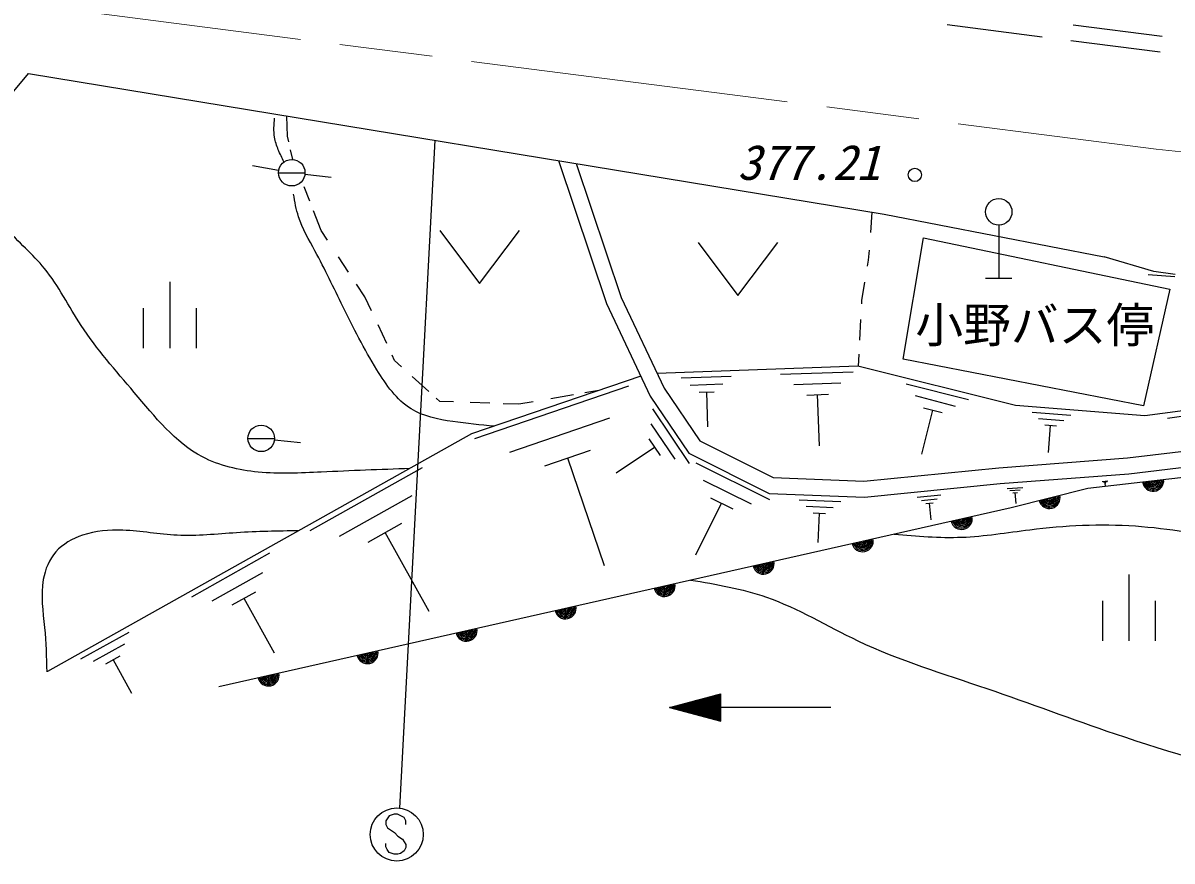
# Model space of a CAD drawing. Units: millimetres, scale not verified. Extents: x 40000 to 680000, y 20000 to 380000.
# Drawn here: x 493553 to 536869, y 235353 to 266938 of the extents above; entities that cross this region are included whole.
import ezdxf
from ezdxf.enums import TextEntityAlignment as Align

# ---------------------------------------------------------------- set-up
doc = ezdxf.new("R2010")
doc.units = ezdxf.units.MM
doc.header["$LTSCALE"] = 1000
doc.linetypes.add('CHAIN', pattern=[18.5, 12, -1.5, 3.5, -1.5])
for name, color, linetype, lineweight in [('M-BGD', 7, 'Continuous', 25), ('M-BMK', 2, 'CHAIN', 13), ('M-STR-HTXT', 7, 'Continuous', 13), ('M-STR-STRC', 7, 'Continuous', 25)]:
    doc.layers.add(name, color=color, linetype=linetype, lineweight=lineweight)
doc.styles.add('ＭＳ ゴシック', font='')
doc.styles.get('ＭＳ ゴシック').set_extended_font_data('MS Gothic')

msp = doc.modelspace()

# ---------------------------------------------------------------- linework, layer by layer
at = {"layer": 'M-BGD'}
for p, q in [((528388, 266877), (531971, 266419)), ((533141, 266874), (536495, 266446)), ((533058, 266280), (536423, 265850)), ((490357, 260991), (493766, 265028)), ((493766, 265028), (526017, 259735)), ((503520, 262677), (503503, 263430)), ((503572, 262459), (503520, 262677)), ((503730, 261793), (503643, 262159)), ((513744, 261750), (515549, 256370)), ((514413, 261640), (516106, 256595)), ((503190, 261382), (502200, 261552)), ((503184, 261296), (504184, 261296)), ((504180, 261242), (505170, 261132)), ((504366, 260226), (504159, 260762)), ((504797, 259112), (504510, 259855)), ((525557, 259811), (525497, 259035)), ((526017, 259735), (534316, 258120)), ((505032, 258756), (504797, 259112)), ((509268, 259117), (510768, 257117)), ((510768, 257117), (512268, 259117)), ((530336, 259320), (530336, 257320)), ((519004, 258663), (520504, 256663)), ((520504, 256663), (522004, 258663)), ((526735, 254263), (527498, 258838)), ((527498, 258838), (536783, 256909)), ((525447, 258380), (525418, 258002)), ((505826, 257552), (505446, 258128)), ((525418, 258002), (525379, 257769)), ((536182, 257570), (534316, 258120)), ((529836, 257320), (530836, 257320)), ((536970, 257372), (535970, 257442)), ((536985, 257455), (536182, 257570)), ((499088, 257185), (499088, 254685)), ((506446, 256612), (506130, 257091)), ((525279, 257167), (525165, 256484)), ((536783, 256909), (535796, 252513)), ((506690, 256089), (506446, 256612)), ((516106, 256595), (517723, 253176)), ((525165, 256484), (525158, 256355)), ((498088, 256185), (498088, 254685)), ((500088, 254685), (500088, 256185)), ((515549, 256370), (517200, 252878)), ((525129, 255760), (525091, 254985)), ((507265, 254858), (506937, 255561)), ((507564, 254218), (507473, 254412)), ((525066, 254461), (525043, 253993)), ((507823, 253982), (507564, 254218)), ((525022, 253998), (517462, 253728)), ((530972, 252524), (525022, 253998)), ((535796, 252513), (526735, 254263)), ((508852, 253050), (508223, 253620)), ((516845, 253630), (510460, 251448)), ((518360, 253562), (520250, 253632)), ((522110, 253702), (524850, 253792)), ((510590, 251282), (516390, 253262)), ((515265, 253090), (514736, 252999)), ((517723, 253176), (519063, 251189)), ((518700, 253292), (519930, 253342)), ((519040, 253022), (519610, 253042)), ((519370, 251712), (519330, 253032)), ((522610, 253312), (524390, 253372)), ((526850, 253342), (529200, 252752)), ((509266, 252675), (509127, 252801)), ((509781, 252656), (509266, 252675)), ((511156, 252607), (510406, 252634)), ((512246, 252568), (511653, 252589)), ((512784, 252661), (512246, 252568)), ((514300, 252923), (513457, 252778)), ((517200, 252878), (518654, 250723)), ((523100, 252912), (523920, 252942)), ((523580, 251002), (523510, 252932)), ((527180, 252892), (528700, 252502)), ((541388, 252880), (535845, 252128)), ((517290, 252392), (518670, 250332)), ((527440, 250692), (527850, 252342)), ((527500, 252432), (528200, 252252)), ((535845, 252128), (530972, 252524)), ((531600, 252272), (533060, 252152)), ((536700, 252042), (537770, 252192)), ((511910, 250762), (515670, 252052)), ((517220, 251832), (518120, 250492)), ((531840, 252032), (532790, 251952)), ((532070, 251792), (532510, 251752)), ((532210, 250752), (532290, 251772)), ((510460, 251448), (494482, 242495)), ((502035, 251282), (503035, 251282)), ((517150, 251262), (517570, 250642)), ((503030, 251232), (504020, 251122)), ((513220, 250242), (514950, 250832)), ((515920, 249982), (517360, 250952)), ((519063, 251189), (521835, 249803)), ((535187, 250543), (540593, 251189)), ((515470, 246482), (514090, 250542)), ((518654, 250723), (521682, 249209)), ((530336, 250173), (535187, 250543)), ((535246, 249945), (540635, 250590)), ((504380, 247812), (508610, 250182)), ((518920, 250362), (521700, 248982)), ((525254, 249665), (530336, 250173)), ((530389, 249575), (535246, 249945)), ((533691, 249408), (538621, 249975)), ((519200, 249702), (521010, 248812)), ((521835, 249803), (525254, 249665)), ((525272, 249063), (530389, 249575)), ((534240, 249662), (534450, 249682)), ((534280, 249632), (534420, 249652)), ((534320, 249602), (534380, 249612)), ((534360, 249462), (534350, 249612)), ((505480, 247592), (508230, 249132)), ((521682, 249209), (525272, 249063)), ((527260, 249062), (528150, 249152)), ((530650, 249392), (531240, 249432)), ((530760, 249312), (531150, 249342)), ((530802, 248671), (533691, 249408)), ((530870, 249232), (531050, 249242)), ((530990, 248822), (530960, 249242)), ((500941, 241929), (530802, 248671)), ((518920, 246892), (519890, 248842)), ((519470, 249042), (520310, 248632)), ((522810, 248962), (524390, 248902)), ((523080, 248722), (524100, 248682)), ((527430, 248942), (528010, 249002)), ((527590, 248822), (527860, 248852)), ((527790, 248212), (527730, 248842)), ((523340, 248472), (523810, 248452)), ((523530, 247352), (523580, 248462)), ((506570, 247372), (507840, 248082)), ((508870, 244762), (507210, 247732)), ((499920, 245312), (502860, 246962)), ((500680, 245162), (502600, 246232)), ((535243, 246154), (535243, 243654)), ((501440, 245002), (502330, 245502)), ((503040, 243192), (501890, 245252)), ((534243, 245154), (534243, 243654)), ((536243, 243654), (536243, 245154)), ((495740, 242972), (497550, 243982)), ((496210, 242882), (497390, 243542)), ((496680, 242782), (497220, 243092)), ((497660, 241672), (496950, 242942)), ((517924, 241141), (519856, 241659)), ((518424, 241008), (518424, 241275)), ((518474, 240994), (518474, 241289)), ((518524, 240981), (518524, 241302)), ((518574, 240967), (518574, 241316)), ((518624, 240954), (518624, 241329)), ((518674, 240941), (518674, 241342)), ((518724, 240927), (518724, 241356)), ((518774, 240914), (518774, 241369)), ((518824, 240900), (518824, 241383)), ((518874, 240887), (518874, 241396)), ((518924, 240874), (518924, 241409)), ((518974, 240860), (518974, 241423)), ((519024, 240847), (519024, 241436)), ((519074, 240833), (519074, 241450)), ((519124, 240820), (519124, 241463)), ((519174, 240807), (519174, 241476)), ((519224, 240793), (519224, 241490)), ((519274, 240780), (519274, 241503)), ((519324, 240766), (519324, 241517)), ((519374, 240753), (519374, 241530)), ((519424, 240740), (519424, 241543)), ((519474, 240726), (519474, 241557)), ((519524, 240713), (519524, 241570)), ((519574, 240699), (519574, 241584)), ((519624, 240686), (519624, 241597)), ((519674, 240673), (519674, 241610)), ((519724, 240659), (519724, 241624)), ((519774, 240646), (519774, 241637)), ((519824, 240632), (519824, 241651)), ((519856, 240624), (519856, 241659)), ((517924, 241141), (519856, 240624)), ((524008, 241141), (517924, 241141)), ((517974, 241128), (517974, 241155)), ((518024, 241115), (518024, 241168)), ((518074, 241101), (518074, 241182)), ((518124, 241088), (518124, 241195)), ((518174, 241075), (518174, 241208)), ((518224, 241061), (518224, 241222)), ((518274, 241048), (518274, 241235)), ((518324, 241034), (518324, 241249)), ((518374, 241021), (518374, 241262))]:
    msp.add_line(p, q, dxfattribs=at)
for centre, radius in [((503684, 261296), 500), ((527173, 261212), 250), ((530336, 259820), 500), ((502535, 251282), 500)]:
    msp.add_circle(centre, radius, dxfattribs=at)
for centre, radius, start, end in [((536156, 249691), 400, 186.557, 6.5569), ((536156, 249691), 400, 186.557, 6.5569), ((536156, 249691), 350, 186.557, 6.5569), ((536156, 249691), 300, 186.557, 6.5569), ((536156, 249691), 250, 186.557, 6.5569), ((536156, 249691), 200, 186.557, 6.5569), ((536156, 249691), 150, 186.557, 6.5569), ((536156, 249691), 100, 186.557, 6.5569), ((536156, 249691), 50, 186.557, 6.5569), ((532247, 249040), 400, 194.3003, 14.3003), ((532247, 249040), 400, 194.3003, 14.3003), ((532247, 249040), 350, 194.3003, 14.3003), ((532247, 249040), 300, 194.3003, 14.3003), ((532247, 249040), 250, 194.3003, 14.3003), ((532247, 249040), 200, 194.3003, 14.3003), ((532247, 249040), 150, 194.3003, 14.3003), ((532247, 249040), 100, 194.3003, 14.3003), ((532247, 249040), 50, 194.3003, 14.3003), ((528935, 248250), 400, 192.7244, 12.7244), ((528935, 248250), 400, 192.7244, 12.7244), ((528935, 248250), 350, 192.7244, 12.7244), ((528935, 248250), 300, 192.7244, 12.7244), ((528935, 248250), 250, 192.7244, 12.7244), ((528935, 248250), 200, 192.7244, 12.7244), ((528935, 248250), 150, 192.7244, 12.7244), ((528935, 248250), 100, 192.7244, 12.7244), ((528935, 248250), 50, 192.7244, 12.7244), ((525203, 247407), 400, 192.7244, 12.7244), ((525203, 247407), 400, 192.7244, 12.7244), ((525203, 247407), 350, 192.7244, 12.7244), ((525203, 247407), 300, 192.7244, 12.7244), ((525203, 247407), 250, 192.7244, 12.7244), ((525203, 247407), 200, 192.7244, 12.7244), ((525203, 247407), 150, 192.7244, 12.7244), ((525203, 247407), 100, 192.7244, 12.7244), ((525203, 247407), 50, 192.7244, 12.7244), ((521470, 246564), 400, 192.7244, 12.7244), ((521470, 246564), 400, 192.7244, 12.7244), ((521470, 246564), 350, 192.7244, 12.7244), ((521470, 246564), 300, 192.7244, 12.7244), ((521470, 246564), 250, 192.7244, 12.7244), ((521470, 246564), 200, 192.7244, 12.7244), ((521470, 246564), 150, 192.7244, 12.7244), ((521470, 246564), 100, 192.7244, 12.7244), ((521470, 246564), 50, 192.7244, 12.7244), ((517738, 245721), 400, 192.7244, 12.7244), ((517738, 245721), 400, 192.7244, 12.7244), ((517738, 245721), 350, 192.7244, 12.7244), ((517738, 245721), 300, 192.7244, 12.7244), ((517738, 245721), 250, 192.7244, 12.7244), ((517738, 245721), 200, 192.7244, 12.7244), ((517738, 245721), 150, 192.7244, 12.7244), ((517738, 245721), 100, 192.7244, 12.7244), ((517738, 245721), 50, 192.7244, 12.7244), ((514005, 244879), 400, 192.7244, 12.7244), ((514005, 244879), 400, 192.7244, 12.7244), ((514005, 244879), 350, 192.7244, 12.7244), ((514005, 244879), 300, 192.7244, 12.7244), ((514005, 244879), 250, 192.7244, 12.7244), ((514005, 244879), 200, 192.7244, 12.7244), ((514005, 244879), 150, 192.7244, 12.7244), ((514005, 244879), 100, 192.7244, 12.7244), ((514005, 244879), 50, 192.7244, 12.7244), ((510273, 244036), 400, 192.7244, 12.7244), ((510273, 244036), 400, 192.7244, 12.7244), ((510273, 244036), 350, 192.7244, 12.7244), ((510273, 244036), 300, 192.7244, 12.7244), ((510273, 244036), 250, 192.7244, 12.7244), ((510273, 244036), 200, 192.7244, 12.7244), ((510273, 244036), 150, 192.7244, 12.7244), ((510273, 244036), 100, 192.7244, 12.7244), ((510273, 244036), 50, 192.7244, 12.7244), ((506540, 243193), 400, 192.7244, 12.7244), ((506540, 243193), 400, 192.7244, 12.7244), ((506540, 243193), 350, 192.7244, 12.7244), ((506540, 243193), 300, 192.7244, 12.7244), ((506540, 243193), 250, 192.7244, 12.7244), ((506540, 243193), 200, 192.7244, 12.7244), ((506540, 243193), 150, 192.7244, 12.7244), ((506540, 243193), 100, 192.7244, 12.7244), ((506540, 243193), 50, 192.7244, 12.7244), ((502808, 242350), 400, 192.7244, 12.7244), ((502808, 242350), 400, 192.7244, 12.7244), ((502808, 242350), 350, 192.7244, 12.7244), ((502808, 242350), 300, 192.7244, 12.7244), ((502808, 242350), 250, 192.7244, 12.7244), ((502808, 242350), 200, 192.7244, 12.7244), ((502808, 242350), 150, 192.7244, 12.7244), ((502808, 242350), 100, 192.7244, 12.7244), ((502808, 242350), 50, 192.7244, 12.7244)]:
    msp.add_arc(centre, radius, start, end, dxfattribs=at)
for points, knots in [([(503391, 261701), (503317, 261852), (503243, 262002), (503179, 262159), (503116, 262313), (503062, 262473), (503036, 262635), (502998, 262869), (503017, 263109), (503036, 263350)], [0, 0, 0, 0, 1, 1, 1, 2, 2, 2, 3, 3, 3, 3]), ([(508138, 250146), (507024, 250104), (505910, 250062), (504799, 250011), (504006, 249974), (503215, 249933), (502417, 250011), (501689, 250081), (500954, 250251), (500321, 250582), (499288, 251123), (498522, 252094), (497748, 253012), (497044, 253847), (496333, 254638), (495747, 255537), (495283, 256248), (494897, 257028), (494366, 257681), (493924, 258224), (493382, 258681), (492889, 259205), (492552, 259563), (492239, 259953), (491841, 260206), (491424, 260470), (490914, 260584), (490404, 260698)], [0, 0, 0, 0, 1, 1, 1, 2, 2, 2, 3, 3, 3, 4, 4, 4, 5, 5, 5, 6, 6, 6, 7, 7, 7, 8, 8, 8, 9, 9, 9, 9]), ([(511321, 251742), (510802, 251790), (510283, 251838), (509753, 251916), (509201, 251998), (508638, 252112), (508181, 252393), (507637, 252727), (507246, 253299), (506895, 253870), (506410, 254659), (506003, 255447), (505609, 256252), (505268, 256948), (504936, 257656), (504561, 258348), (504332, 258769), (504086, 259184), (503941, 259634), (503852, 259911), (503801, 260201), (503751, 260491)], [0, 0, 0, 0, 1, 1, 1, 2, 2, 2, 3, 3, 3, 4, 4, 4, 5, 5, 5, 6, 6, 6, 7, 7, 7, 7]), ([(503947, 247798), (503167, 247786), (502388, 247774), (501607, 247724), (500860, 247676), (500111, 247593), (499368, 247629), (498685, 247662), (498007, 247795), (497319, 247819), (496806, 247837), (496288, 247794), (495795, 247629), (495417, 247502), (495053, 247303), (494794, 247009), (494541, 246722), (494387, 246343), (494318, 245961), (494209, 245361), (494309, 244755), (494366, 244151), (494418, 243592), (494434, 243034), (494449, 242477)], [0, 0, 0, 0, 1, 1, 1, 2, 2, 2, 3, 3, 3, 4, 4, 4, 5, 5, 5, 6, 6, 6, 7, 7, 7, 8, 8, 8, 8]), ([(526399, 247677), (527248, 247601), (528098, 247525), (528943, 247557), (529799, 247590), (530652, 247734), (531509, 247840), (532831, 248002), (534164, 248072), (535487, 247981), (536751, 247893), (538005, 247658), (539266, 247529), (540186, 247436), (541109, 247399), (542030, 247275), (543009, 247144), (543985, 246915), (544879, 246514), (545508, 246232), (546096, 245866), (546684, 245498), (547472, 245007), (548261, 244513), (548941, 243891), (549518, 243362), (550017, 242741), (550605, 242226), (551196, 241709), (551876, 241299), (552523, 240844), (553110, 240432), (553669, 239983), (554272, 239603), (554936, 239185), (555653, 238851), (556331, 238447), (557099, 237989), (557818, 237443), (558447, 236811), (558742, 236513), (559017, 236197), (559293, 235880)], [0, 0, 0, 0, 1, 1, 1, 2, 2, 2, 3, 3, 3, 4, 4, 4, 5, 5, 5, 6, 6, 6, 7, 7, 7, 8, 8, 8, 9, 9, 9, 10, 10, 10, 11, 11, 11, 12, 12, 12, 13, 13, 13, 14, 14, 14, 14]), ([(518722, 245944), (519692, 245780), (520662, 245617), (521576, 245298), (522769, 244882), (523869, 244202), (525021, 243655), (526586, 242911), (528248, 242411), (529887, 241854), (531506, 241303), (533103, 240697), (534721, 240148), (536817, 239436), (538948, 238820), (541104, 238315), (543130, 237841), (545178, 237465), (547202, 236988), (548346, 236718), (549482, 236416), (550615, 236103), (551142, 235957), (551668, 235809), (552195, 235661)], [0, 0, 0, 0, 1, 1, 1, 2, 2, 2, 3, 3, 3, 4, 4, 4, 5, 5, 5, 6, 6, 6, 7, 7, 7, 8, 8, 8, 8])]:
    msp.add_open_spline(points, degree=3, knots=knots, dxfattribs=at)
at = {"layer": 'M-BMK'}
msp.add_line((473762, 270198), (536269, 262179), dxfattribs=at)
msp.add_open_spline([(536269, 262179), (538836, 261915), (541404, 261652), (543978, 261494), (546628, 261332), (549286, 261282), (551944, 261280), (555001, 261277), (558057, 261338), (561109, 261494), (564459, 261665), (567803, 261952), (571147, 262238)], degree=3, knots=[0, 0, 0, 0, 1, 1, 1, 2, 2, 2, 3, 3, 3, 4, 4, 4, 4], dxfattribs=at)
at = {"layer": 'M-STR-STRC'}
for p, q in [((509079, 262515), (507742, 237348)), ((507357, 237050), (507234, 236865)), ((507550, 237116), (507357, 237050)), ((507671, 237113), (507550, 237116)), ((507921, 236994), (507671, 237113)), ((507984, 236863), (507921, 236994)), ((507234, 236865), (507236, 236734)), ((507236, 236734), (507299, 236605)), ((507299, 236605), (507555, 236423)), ((507984, 236734), (507984, 236863)), ((507555, 236423), (507684, 236291)), ((507684, 236291), (507863, 236175)), ((507863, 236175), (507989, 235975)), ((507236, 235886), (507234, 236007)), ((507276, 235783), (507236, 235886)), ((507360, 235672), (507276, 235783)), ((507547, 235612), (507360, 235672)), ((507781, 235641), (507681, 235612)), ((507923, 235733), (507781, 235641)), ((507984, 235865), (507923, 235733)), ((507989, 235975), (507984, 235865)), ((507681, 235612), (507547, 235612))]:
    msp.add_line(p, q, dxfattribs=at)
msp.add_circle((507641, 236353), 1000, dxfattribs=at)

# ---------------------------------------------------------------- texts
at = {"layer": 'M-BGD', "style": 'ＭＳ ゴシック', "oblique": 15}
msp.add_text('377.21', height=1320, dxfattribs=at).set_placement((520482, 261684), align=Align.MIDDLE_LEFT)
at = {"layer": 'M-STR-HTXT', "style": 'ＭＳ ゴシック'}
msp.add_text('小野バス停', height=1320, dxfattribs=at).set_placement((527192, 255556), align=Align.MIDDLE_LEFT)

doc.saveas('drawing.dxf')
